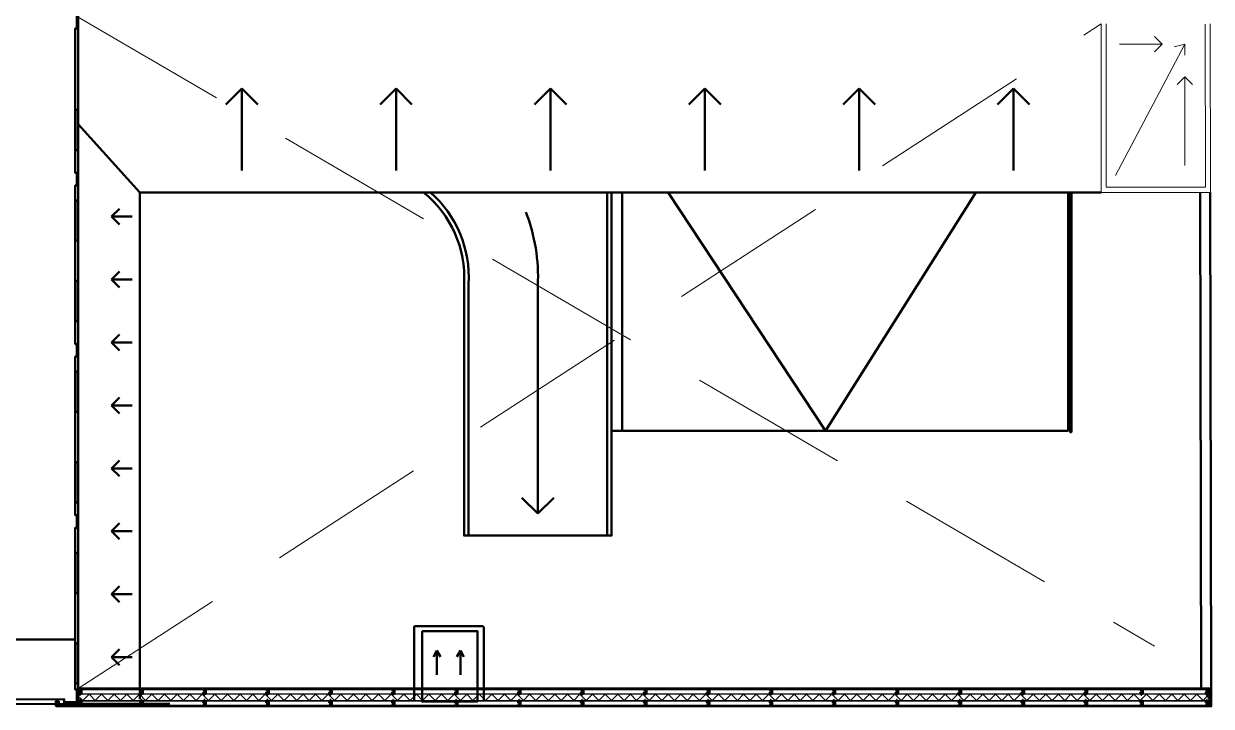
# Model space of a CAD drawing. Header units: millimetres. Extents: x 14 to 290, y 66 to 213.
# Drawn here: x 242.98 to 290.14, y 143.24 to 170.36 of the extents above; entities that cross this region are included whole.
import ezdxf

# ---------------------------------------------------------------- set-up
doc = ezdxf.new("R2010")
doc.units = ezdxf.units.MM
doc.linetypes.add('HIDDEN', pattern=[9.525, 6.35, -3.175])
for name, color, linetype, lineweight in [('Durlock', 252, 'Continuous', 50), ('OCASA_TODAS_r08$0$LINEA_DE_PROYECCION', 252, 'HIDDEN', 15), ('OCASA_TODAS_r08$0$SEGUNDO PLANO', 251, 'Continuous', 15), ('OCASA_TODAS_r08$0$VENTANAS', 251, 'Continuous', 15), ('OCASA_TODAS_r08$0$VEREDA', 251, 'Continuous', 15)]:
    doc.layers.add(name, color=color, linetype=linetype, lineweight=lineweight)

# ---------------------------------------------------------------- blocks, each defined once
blk = doc.blocks.new('OCASA_TODAS_r08$0$DSDASSSSSSSS')
at = {"layer": 'OCASA_TODAS_r08$0$VEREDA'}
for p, q in [((-550.717634, -689.215439), (-595.694427, -689.215439)), ((-595.694427, -689.215439), (-595.694427, -689.515439)), ((-595.694427, -689.515439), (-550.717634, -689.515439)), ((-550.742634, -689.240439), (-595.669427, -689.240439)), ((-595.669427, -689.240439), (-595.669427, -689.490439)), ((-595.462634, -689.490439), (-595.669427, -689.283646)), ((-550.742634, -689.490439), (-595.669427, -689.490439)), ((-595.462634, -689.490439), (-595.212634, -689.240439)), ((-594.962634, -689.490439), (-595.212634, -689.240439)), ((-594.962634, -689.490439), (-594.712634, -689.240439)), ((-594.462634, -689.490439), (-594.712634, -689.240439)), ((-594.462634, -689.490439), (-594.212634, -689.240439)), ((-593.962634, -689.490439), (-594.212634, -689.240439)), ((-593.962634, -689.490439), (-593.712634, -689.240439)), ((-593.462634, -689.490439), (-593.712634, -689.240439)), ((-593.462634, -689.490439), (-593.212634, -689.240439)), ((-592.962634, -689.490439), (-593.212634, -689.240439)), ((-592.962634, -689.490439), (-592.712634, -689.240439)), ((-592.462634, -689.490439), (-592.712634, -689.240439)), ((-592.462634, -689.490439), (-592.212634, -689.240439)), ((-591.962634, -689.490439), (-592.212634, -689.240439)), ((-591.962634, -689.490439), (-591.712634, -689.240439)), ((-591.462634, -689.490439), (-591.712634, -689.240439)), ((-591.462634, -689.490439), (-591.212634, -689.240439)), ((-590.962634, -689.490439), (-591.212634, -689.240439)), ((-590.962634, -689.490439), (-590.712634, -689.240439)), ((-590.462634, -689.490439), (-590.712634, -689.240439)), ((-590.462634, -689.490439), (-590.212634, -689.240439)), ((-589.962634, -689.490439), (-590.212634, -689.240439)), ((-589.962634, -689.490439), (-589.712634, -689.240439)), ((-589.462634, -689.490439), (-589.712634, -689.240439)), ((-589.462634, -689.490439), (-589.212634, -689.240439)), ((-588.962634, -689.490439), (-589.212634, -689.240439)), ((-588.962634, -689.490439), (-588.712634, -689.240439)), ((-588.462634, -689.490439), (-588.712634, -689.240439)), ((-588.462634, -689.490439), (-588.212634, -689.240439)), ((-587.962634, -689.490439), (-588.212634, -689.240439)), ((-587.962634, -689.490439), (-587.712634, -689.240439)), ((-587.462634, -689.490439), (-587.712634, -689.240439)), ((-587.462634, -689.490439), (-587.212634, -689.240439)), ((-586.962634, -689.490439), (-587.212634, -689.240439)), ((-586.962634, -689.490439), (-586.712634, -689.240439)), ((-586.462634, -689.490439), (-586.712634, -689.240439)), ((-586.462634, -689.490439), (-586.212634, -689.240439)), ((-585.962634, -689.490439), (-586.212634, -689.240439)), ((-585.962634, -689.490439), (-585.712634, -689.240439)), ((-585.462634, -689.490439), (-585.712634, -689.240439)), ((-585.462634, -689.490439), (-585.212634, -689.240439)), ((-584.962634, -689.490439), (-585.212634, -689.240439)), ((-584.962634, -689.490439), (-584.712634, -689.240439)), ((-584.462634, -689.490439), (-584.712634, -689.240439)), ((-584.462634, -689.490439), (-584.212634, -689.240439)), ((-583.962634, -689.490439), (-584.212634, -689.240439)), ((-583.962634, -689.490439), (-583.712634, -689.240439)), ((-583.462634, -689.490439), (-583.712634, -689.240439)), ((-583.462634, -689.490439), (-583.212634, -689.240439)), ((-582.962634, -689.490439), (-583.212634, -689.240439)), ((-582.962634, -689.490439), (-582.712634, -689.240439)), ((-582.462634, -689.490439), (-582.712634, -689.240439)), ((-582.462634, -689.490439), (-582.212634, -689.240439)), ((-581.962634, -689.490439), (-582.212634, -689.240439)), ((-581.962634, -689.490439), (-581.712634, -689.240439)), ((-581.462634, -689.490439), (-581.712634, -689.240439)), ((-581.462634, -689.490439), (-581.212634, -689.240439)), ((-580.962634, -689.490439), (-581.212634, -689.240439)), ((-580.962634, -689.490439), (-580.712634, -689.240439)), ((-580.462634, -689.490439), (-580.712634, -689.240439)), ((-580.462634, -689.490439), (-580.212634, -689.240439)), ((-579.962634, -689.490439), (-580.212634, -689.240439)), ((-579.962634, -689.490439), (-579.712634, -689.240439)), ((-579.462634, -689.490439), (-579.712634, -689.240439)), ((-579.462634, -689.490439), (-579.212634, -689.240439)), ((-578.962634, -689.490439), (-579.212634, -689.240439)), ((-578.962634, -689.490439), (-578.712634, -689.240439)), ((-578.462634, -689.490439), (-578.712634, -689.240439)), ((-578.462634, -689.490439), (-578.212634, -689.240439)), ((-577.962634, -689.490439), (-578.212634, -689.240439)), ((-577.962634, -689.490439), (-577.712634, -689.240439)), ((-577.462634, -689.490439), (-577.712634, -689.240439)), ((-577.462634, -689.490439), (-577.212634, -689.240439)), ((-576.962634, -689.490439), (-577.212634, -689.240439)), ((-576.962634, -689.490439), (-576.712634, -689.240439)), ((-576.462634, -689.490439), (-576.712634, -689.240439)), ((-576.462634, -689.490439), (-576.212634, -689.240439)), ((-575.962634, -689.490439), (-576.212634, -689.240439)), ((-575.962634, -689.490439), (-575.712634, -689.240439)), ((-575.462634, -689.490439), (-575.712634, -689.240439)), ((-575.462634, -689.490439), (-575.212634, -689.240439)), ((-574.962634, -689.490439), (-575.212634, -689.240439)), ((-574.962634, -689.490439), (-574.712634, -689.240439)), ((-574.462634, -689.490439), (-574.712634, -689.240439)), ((-574.462634, -689.490439), (-574.212634, -689.240439)), ((-573.962634, -689.490439), (-574.212634, -689.240439)), ((-573.962634, -689.490439), (-573.712634, -689.240439)), ((-573.462634, -689.490439), (-573.712634, -689.240439)), ((-573.462634, -689.490439), (-573.212634, -689.240439)), ((-572.962634, -689.490439), (-573.212634, -689.240439)), ((-572.962634, -689.490439), (-572.712634, -689.240439)), ((-572.462634, -689.490439), (-572.712634, -689.240439)), ((-572.462634, -689.490439), (-572.212634, -689.240439)), ((-571.962634, -689.490439), (-572.212634, -689.240439)), ((-571.962634, -689.490439), (-571.712634, -689.240439)), ((-571.462634, -689.490439), (-571.712634, -689.240439)), ((-571.462634, -689.490439), (-571.212634, -689.240439)), ((-570.962634, -689.490439), (-571.212634, -689.240439)), ((-570.962634, -689.490439), (-570.712634, -689.240439)), ((-570.462634, -689.490439), (-570.712634, -689.240439)), ((-570.462634, -689.490439), (-570.212634, -689.240439)), ((-569.962634, -689.490439), (-570.212634, -689.240439)), ((-569.962634, -689.490439), (-569.712634, -689.240439)), ((-569.462634, -689.490439), (-569.712634, -689.240439)), ((-569.462634, -689.490439), (-569.212634, -689.240439)), ((-568.962634, -689.490439), (-569.212634, -689.240439)), ((-568.962634, -689.490439), (-568.712634, -689.240439)), ((-568.462634, -689.490439), (-568.712634, -689.240439)), ((-568.462634, -689.490439), (-568.212634, -689.240439)), ((-567.962634, -689.490439), (-568.212634, -689.240439)), ((-567.962634, -689.490439), (-567.712634, -689.240439)), ((-567.462634, -689.490439), (-567.712634, -689.240439)), ((-567.462634, -689.490439), (-567.212634, -689.240439)), ((-566.962634, -689.490439), (-567.212634, -689.240439)), ((-566.962634, -689.490439), (-566.712634, -689.240439)), ((-566.462634, -689.490439), (-566.712634, -689.240439)), ((-566.462634, -689.490439), (-566.212634, -689.240439)), ((-565.962634, -689.490439), (-566.212634, -689.240439)), ((-565.962634, -689.490439), (-565.712634, -689.240439)), ((-565.462634, -689.490439), (-565.712634, -689.240439)), ((-565.462634, -689.490439), (-565.212634, -689.240439)), ((-564.962634, -689.490439), (-565.212634, -689.240439)), ((-564.962634, -689.490439), (-564.712634, -689.240439)), ((-564.462634, -689.490439), (-564.712634, -689.240439)), ((-564.462634, -689.490439), (-564.212634, -689.240439)), ((-563.962634, -689.490439), (-564.212634, -689.240439)), ((-563.962634, -689.490439), (-563.712634, -689.240439)), ((-563.462634, -689.490439), (-563.712634, -689.240439)), ((-563.462634, -689.490439), (-563.212634, -689.240439)), ((-562.962634, -689.490439), (-563.212634, -689.240439)), ((-562.962634, -689.490439), (-562.712634, -689.240439)), ((-562.462634, -689.490439), (-562.712634, -689.240439)), ((-562.462634, -689.490439), (-562.212634, -689.240439)), ((-561.962634, -689.490439), (-562.212634, -689.240439)), ((-561.962634, -689.490439), (-561.712634, -689.240439)), ((-561.462634, -689.490439), (-561.712634, -689.240439)), ((-561.462634, -689.490439), (-561.212634, -689.240439)), ((-560.962634, -689.490439), (-561.212634, -689.240439)), ((-560.962634, -689.490439), (-560.712634, -689.240439)), ((-560.462634, -689.490439), (-560.712634, -689.240439)), ((-560.462634, -689.490439), (-560.212634, -689.240439)), ((-559.962634, -689.490439), (-560.212634, -689.240439)), ((-559.962634, -689.490439), (-559.712634, -689.240439)), ((-559.462634, -689.490439), (-559.712634, -689.240439)), ((-559.462634, -689.490439), (-559.212634, -689.240439)), ((-558.962634, -689.490439), (-559.212634, -689.240439)), ((-558.962634, -689.490439), (-558.712634, -689.240439)), ((-558.462634, -689.490439), (-558.712634, -689.240439)), ((-558.462634, -689.490439), (-558.212634, -689.240439)), ((-557.962634, -689.490439), (-558.212634, -689.240439)), ((-557.962634, -689.490439), (-557.712634, -689.240439)), ((-557.462634, -689.490439), (-557.712634, -689.240439)), ((-557.462634, -689.490439), (-557.212634, -689.240439)), ((-556.962634, -689.490439), (-557.212634, -689.240439)), ((-556.962634, -689.490439), (-556.712634, -689.240439)), ((-556.462634, -689.490439), (-556.712634, -689.240439)), ((-556.462634, -689.490439), (-556.212634, -689.240439)), ((-555.962634, -689.490439), (-556.212634, -689.240439)), ((-555.962634, -689.490439), (-555.712634, -689.240439)), ((-555.462634, -689.490439), (-555.712634, -689.240439)), ((-555.462634, -689.490439), (-555.212634, -689.240439)), ((-554.962634, -689.490439), (-555.212634, -689.240439)), ((-554.962634, -689.490439), (-554.712634, -689.240439)), ((-554.462634, -689.490439), (-554.712634, -689.240439)), ((-554.462634, -689.490439), (-554.212634, -689.240439)), ((-553.962634, -689.490439), (-554.212634, -689.240439)), ((-553.962634, -689.490439), (-553.712634, -689.240439)), ((-553.462634, -689.490439), (-553.712634, -689.240439)), ((-553.462634, -689.490439), (-553.212634, -689.240439)), ((-552.962634, -689.490439), (-553.212634, -689.240439)), ((-552.962634, -689.490439), (-552.712634, -689.240439)), ((-552.462634, -689.490439), (-552.712634, -689.240439)), ((-552.462634, -689.490439), (-552.212634, -689.240439)), ((-551.962634, -689.490439), (-552.212634, -689.240439)), ((-551.962634, -689.490439), (-551.712634, -689.240439)), ((-551.462634, -689.490439), (-551.712634, -689.240439)), ((-551.462634, -689.490439), (-551.212634, -689.240439)), ((-550.962634, -689.490439), (-551.212634, -689.240439)), ((-550.962634, -689.490439), (-550.742634, -689.240439)), ((-550.742634, -689.490439), (-550.742634, -689.240439)), ((-550.717634, -689.515439), (-550.717634, -689.215439))]:
    blk.add_line(p, q, dxfattribs=at)
blk = doc.blocks.new('OCASA_TODAS_r08$0$v14')
at = {"layer": 'OCASA_TODAS_r08$0$VENTANAS', "color": 4}
for points, elevation in [([(-1432.653313, -340.426217), (-1432.673313, -340.426217), (-1432.673313, -340.466217), (-1432.633313, -340.466217), (-1432.633313, -340.426217), (-1432.653291, -340.426217)], -0.000015), ([(-1432.656291, -341.986217), (-1432.656291, -340.466217)], -0.000019), ([(-1432.650291, -341.986217), (-1432.650291, -340.466217)], -0.000019), ([(-1432.653313, -341.986217), (-1432.673313, -341.986217), (-1432.673313, -342.026217), (-1432.633313, -342.026217), (-1432.633313, -341.986217), (-1432.653291, -341.986217)], -0.000019)]:
    blk.add_lwpolyline(points, dxfattribs=dict(at, elevation=elevation))
at = {"layer": 'OCASA_TODAS_r08$0$VENTANAS', "color": 251, "elevation": -0.000015}
for points in [[(-1432.673313, -341.986217), (-1432.673313, -340.466217)], [(-1432.633313, -341.986217), (-1432.633313, -340.466217)]]:
    blk.add_lwpolyline(points, dxfattribs=at)

msp = doc.modelspace()

# ---------------------------------------------------------------- linework, layer by layer
at = {"layer": 'Durlock'}
for p, q in [((251.634, 167.791), (251, 167.158)), ((251.634, 164.532), (251.634, 167.791)), ((251.634, 167.791), (252.268, 167.158)), ((257.764, 167.791), (257.13, 167.158)), ((257.764, 164.532), (257.764, 167.791)), ((257.764, 167.791), (258.397, 167.158)), ((263.893, 167.791), (263.26, 167.158)), ((263.893, 164.532), (263.893, 167.791)), ((263.893, 167.791), (264.527, 167.158)), ((270.023, 167.791), (269.389, 167.158)), ((270.023, 164.532), (270.023, 167.791)), ((270.023, 167.791), (270.657, 167.158)), ((276.153, 167.791), (275.519, 167.158)), ((276.153, 164.532), (276.153, 167.791)), ((276.153, 167.791), (276.787, 167.158)), ((282.283, 167.791), (281.649, 167.158)), ((282.283, 164.532), (282.283, 167.791)), ((282.283, 167.791), (282.916, 167.158)), ((245.025, 166.943), (245.145, 166.943)), ((245.025, 166.943), (245.145, 166.943)), ((247.584, 163.662), (245.145, 166.376)), ((245.025, 165.343), (245.145, 165.343)), ((247.584, 163.662), (247.584, 143.524)), ((247.584, 163.662), (285.766, 163.662)), ((266.745, 154.19), (266.745, 163.662)), ((268.577, 163.662), (274.821, 154.19)), ((274.821, 154.19), (280.792, 163.662)), ((289.741, 143.943), (289.703, 163.664)), ((290.141, 143.943), (290.103, 163.664)), ((245.025, 163.343), (245.145, 163.343)), ((245.025, 163.343), (245.145, 163.343)), ((246.468, 162.697), (246.784, 163.014)), ((247.283, 162.697), (246.468, 162.697)), ((246.468, 162.697), (246.784, 162.38)), ((245.025, 161.743), (245.145, 161.743)), ((246.468, 160.197), (246.784, 160.514)), ((245.025, 160.142), (245.145, 160.142)), ((245.025, 160.142), (245.145, 160.142)), ((247.283, 160.197), (246.468, 160.197)), ((246.468, 160.197), (246.784, 159.88)), ((245.025, 158.542), (245.145, 158.542)), ((246.468, 157.697), (246.784, 158.014)), ((247.283, 157.697), (246.468, 157.697)), ((246.468, 157.697), (246.784, 157.38)), ((245.025, 156.542), (245.145, 156.542)), ((245.025, 156.542), (245.145, 156.542)), ((246.468, 155.197), (246.784, 155.514)), ((247.283, 155.197), (246.468, 155.197)), ((246.468, 155.197), (246.784, 154.88)), ((245.025, 154.942), (245.145, 154.942)), ((245.025, 152.943), (245.145, 152.943)), ((245.025, 152.943), (245.145, 152.943)), ((246.468, 152.697), (246.784, 153.014)), ((247.283, 152.697), (246.468, 152.697)), ((246.468, 152.697), (246.784, 152.38)), ((263.395, 150.896), (262.761, 151.529)), ((263.395, 150.896), (264.029, 151.529)), ((245.025, 151.343), (245.145, 151.343)), ((246.468, 150.197), (246.784, 150.514)), ((247.283, 150.197), (246.468, 150.197)), ((246.468, 150.197), (246.784, 149.88)), ((260.645, 150.025), (266.145, 150.025)), ((245.025, 149.342), (245.145, 149.342)), ((245.025, 149.342), (245.145, 149.342)), ((245.025, 147.742), (245.145, 147.742)), ((246.468, 147.697), (246.784, 148.014)), ((247.283, 147.697), (246.468, 147.697)), ((246.468, 147.697), (246.784, 147.38)), ((258.477, 143.43), (258.477, 146.375)), ((258.519, 146.425), (261.188, 146.425)), ((261.247, 143.435), (261.247, 146.375)), ((245.024, 145.899), (197.077, 145.899, 0)), ((245.025, 145.743), (245.145, 145.743)), ((245.025, 145.743), (245.145, 145.743)), ((246.468, 145.197), (246.784, 145.514)), ((259.387, 145.462), (259.247, 145.212)), ((259.387, 145.462), (259.247, 145.212)), ((259.387, 144.487), (259.387, 145.462)), ((259.387, 145.462), (259.527, 145.212)), ((259.387, 144.487), (259.387, 145.462)), ((259.387, 145.462), (259.527, 145.212)), ((260.32, 145.462), (260.18, 145.212)), ((260.32, 145.462), (260.18, 145.212)), ((260.32, 144.487), (260.32, 145.462)), ((260.32, 145.462), (260.46, 145.212)), ((260.32, 144.487), (260.32, 145.462)), ((260.32, 145.462), (260.46, 145.212)), ((247.283, 145.197), (246.468, 145.197)), ((246.468, 145.197), (246.784, 144.88)), ((245.025, 144.143), (245.145, 144.143)), ((245.145, 143.944), (290.089, 143.944)), ((245.145, 143.924), (245.145, 143.944)), ((245.145, 143.924), (290.041, 143.924)), ((289.741, 143.944), (290.141, 143.944)), ((290.041, 143.924), (290.041, 143.944)), ((244.248, 143.264, 0), (290.116, 143.264)), ((244.248, 143.264, 0), (244.248, 143.244, 0)), ((244.248, 143.244, 0), (290.116, 143.244)), ((290.116, 143.264), (290.116, 143.244))]:
    msp.add_line(p, q, dxfattribs=at)
for points in [[(245.085, 170.674), (245.145, 170.674), (245.145, 170.174), (245.085, 170.174), (245.085, 170.674)], [(245.145, 164.435), (245.145, 170.174), (245.025, 170.174), (245.025, 164.435), (245.145, 164.435)], [(245.085, 164.435), (245.145, 164.435), (245.145, 163.935), (245.085, 163.935), (245.085, 164.435)], [(245.145, 157.635), (245.145, 163.935), (245.025, 163.935), (245.025, 157.635), (245.145, 157.635)], [(266.325, 163.662), (266.325, 150.025), (266.145, 150.025), (266.145, 163.662)], [(266.325, 154.19), (284.455, 154.19), (284.455, 163.662)], [(284.535, 163.412), (284.535, 154.14), (284.586, 154.14), (284.586, 163.412)], [(245.085, 157.635), (245.145, 157.635), (245.145, 157.135), (245.085, 157.135), (245.085, 157.635)], [(245.145, 150.835), (245.145, 157.135), (245.025, 157.135), (245.025, 150.835), (245.145, 150.835)], [(245.085, 150.835), (245.145, 150.835), (245.145, 150.335), (245.085, 150.335), (245.085, 150.835)], [(245.145, 143.903), (245.145, 150.335), (245.025, 150.335), (245.025, 143.903), (245.145, 143.903)], [(245.085, 143.903), (245.145, 143.903), (245.145, 143.342), (245.085, 143.342), (245.085, 143.903)], [(245.265, 143.764), (245.265, 143.744), (245.145, 143.744), (245.145, 143.924), (245.165, 143.924), (245.165, 143.764), (245.265, 143.764)], [(245.175, 143.796), (245.165, 143.796), (245.165, 143.764), (245.265, 143.764), (245.265, 143.924), (245.165, 143.924), (245.165, 143.892), (245.175, 143.892), (245.175, 143.914), (245.255, 143.914), (245.255, 143.774), (245.175, 143.774), (245.175, 143.796)], [(247.618, 143.796), (247.608, 143.796), (247.608, 143.764), (247.708, 143.764), (247.708, 143.924), (247.608, 143.924), (247.608, 143.892), (247.618, 143.892), (247.618, 143.914), (247.698, 143.914), (247.698, 143.774), (247.618, 143.774), (247.618, 143.796)], [(250.118, 143.796), (250.108, 143.796), (250.108, 143.764), (250.208, 143.764), (250.208, 143.924), (250.108, 143.924), (250.108, 143.892), (250.118, 143.892), (250.118, 143.914), (250.198, 143.914), (250.198, 143.774), (250.118, 143.774), (250.118, 143.796)], [(252.618, 143.796), (252.608, 143.796), (252.608, 143.764), (252.708, 143.764), (252.708, 143.924), (252.608, 143.924), (252.608, 143.892), (252.618, 143.892), (252.618, 143.914), (252.698, 143.914), (252.698, 143.774), (252.618, 143.774), (252.618, 143.796)], [(255.118, 143.796), (255.108, 143.796), (255.108, 143.764), (255.208, 143.764), (255.208, 143.924), (255.108, 143.924), (255.108, 143.892), (255.118, 143.892), (255.118, 143.914), (255.198, 143.914), (255.198, 143.774), (255.118, 143.774), (255.118, 143.796)], [(257.618, 143.796), (257.608, 143.796), (257.608, 143.764), (257.708, 143.764), (257.708, 143.924), (257.608, 143.924), (257.608, 143.892), (257.618, 143.892), (257.618, 143.914), (257.698, 143.914), (257.698, 143.774), (257.618, 143.774), (257.618, 143.796)], [(260.118, 143.796), (260.108, 143.796), (260.108, 143.764), (260.208, 143.764), (260.208, 143.924), (260.108, 143.924), (260.108, 143.892), (260.118, 143.892), (260.118, 143.914), (260.198, 143.914), (260.198, 143.774), (260.118, 143.774), (260.118, 143.796)], [(262.618, 143.796), (262.608, 143.796), (262.608, 143.764), (262.708, 143.764), (262.708, 143.924), (262.608, 143.924), (262.608, 143.892), (262.618, 143.892), (262.618, 143.914), (262.698, 143.914), (262.698, 143.774), (262.618, 143.774), (262.618, 143.796)], [(265.118, 143.796), (265.108, 143.796), (265.108, 143.764), (265.208, 143.764), (265.208, 143.924), (265.108, 143.924), (265.108, 143.892), (265.118, 143.892), (265.118, 143.914), (265.198, 143.914), (265.198, 143.774), (265.118, 143.774), (265.118, 143.796)], [(267.618, 143.796), (267.608, 143.796), (267.608, 143.764), (267.708, 143.764), (267.708, 143.924), (267.608, 143.924), (267.608, 143.892), (267.618, 143.892), (267.618, 143.914), (267.698, 143.914), (267.698, 143.774), (267.618, 143.774), (267.618, 143.796)], [(270.118, 143.796), (270.108, 143.796), (270.108, 143.764), (270.208, 143.764), (270.208, 143.924), (270.108, 143.924), (270.108, 143.892), (270.118, 143.892), (270.118, 143.914), (270.198, 143.914), (270.198, 143.774), (270.118, 143.774), (270.118, 143.796)], [(272.618, 143.796), (272.608, 143.796), (272.608, 143.764), (272.708, 143.764), (272.708, 143.924), (272.608, 143.924), (272.608, 143.892), (272.618, 143.892), (272.618, 143.914), (272.698, 143.914), (272.698, 143.774), (272.618, 143.774), (272.618, 143.796)], [(275.118, 143.796), (275.108, 143.796), (275.108, 143.764), (275.208, 143.764), (275.208, 143.924), (275.108, 143.924), (275.108, 143.892), (275.118, 143.892), (275.118, 143.914), (275.198, 143.914), (275.198, 143.774), (275.118, 143.774), (275.118, 143.796)], [(277.618, 143.796), (277.608, 143.796), (277.608, 143.764), (277.708, 143.764), (277.708, 143.924), (277.608, 143.924), (277.608, 143.892), (277.618, 143.892), (277.618, 143.914), (277.698, 143.914), (277.698, 143.774), (277.618, 143.774), (277.618, 143.796)], [(280.118, 143.796), (280.108, 143.796), (280.108, 143.764), (280.208, 143.764), (280.208, 143.924), (280.108, 143.924), (280.108, 143.892), (280.118, 143.892), (280.118, 143.914), (280.198, 143.914), (280.198, 143.774), (280.118, 143.774), (280.118, 143.796)], [(282.618, 143.796), (282.608, 143.796), (282.608, 143.764), (282.708, 143.764), (282.708, 143.924), (282.608, 143.924), (282.608, 143.892), (282.618, 143.892), (282.618, 143.914), (282.698, 143.914), (282.698, 143.774), (282.618, 143.774), (282.618, 143.796)], [(285.118, 143.796), (285.108, 143.796), (285.108, 143.764), (285.208, 143.764), (285.208, 143.924), (285.108, 143.924), (285.108, 143.892), (285.118, 143.892), (285.118, 143.914), (285.198, 143.914), (285.198, 143.774), (285.118, 143.774), (285.118, 143.796)], [(287.339, 143.796), (287.329, 143.796), (287.329, 143.764), (287.429, 143.764), (287.429, 143.924), (287.329, 143.924), (287.329, 143.892), (287.339, 143.892), (287.339, 143.914), (287.419, 143.914), (287.419, 143.774), (287.339, 143.774), (287.339, 143.796)], [(289.931, 143.796), (289.921, 143.796), (289.921, 143.764), (290.021, 143.764), (290.021, 143.924), (289.921, 143.924), (289.921, 143.892), (289.931, 143.892), (289.931, 143.914), (290.011, 143.914), (290.011, 143.774), (289.931, 143.774), (289.931, 143.796)], [(289.921, 143.764), (289.921, 143.744), (290.041, 143.744), (290.041, 143.924), (290.021, 143.924), (290.021, 143.764), (289.921, 143.764)], [(290.055, 143.917), (290.055, 143.921), (290.041, 143.921), (290.041, 143.876), (290.113, 143.876), (290.113, 143.921), (290.098, 143.921), (290.098, 143.917), (290.108, 143.917), (290.108, 143.881), (290.045, 143.881), (290.045, 143.917), (290.055, 143.917)], [(237.086, 143.327), (237.086, 143.507), (244.585, 143.522), (244.585, 143.342), (237.086, 143.327)], [(244.585, 143.402), (245.085, 143.402), (245.085, 143.342), (244.585, 143.342), (244.585, 143.402)], [(245.175, 143.392), (245.165, 143.392), (245.165, 143.424), (245.265, 143.424), (245.265, 143.264), (245.165, 143.264), (245.165, 143.296), (245.175, 143.296), (245.175, 143.274), (245.255, 143.274), (245.255, 143.414), (245.175, 143.414), (245.175, 143.392)], [(247.618, 143.392), (247.608, 143.392), (247.608, 143.424), (247.708, 143.424), (247.708, 143.264), (247.608, 143.264), (247.608, 143.296), (247.618, 143.296), (247.618, 143.274), (247.698, 143.274), (247.698, 143.414), (247.618, 143.414), (247.618, 143.392)], [(250.118, 143.392), (250.108, 143.392), (250.108, 143.424), (250.208, 143.424), (250.208, 143.264), (250.108, 143.264), (250.108, 143.296), (250.118, 143.296), (250.118, 143.274), (250.198, 143.274), (250.198, 143.414), (250.118, 143.414), (250.118, 143.392)], [(252.618, 143.392), (252.608, 143.392), (252.608, 143.424), (252.708, 143.424), (252.708, 143.264), (252.608, 143.264), (252.608, 143.296), (252.618, 143.296), (252.618, 143.274), (252.698, 143.274), (252.698, 143.414), (252.618, 143.414), (252.618, 143.392)], [(255.118, 143.392), (255.108, 143.392), (255.108, 143.424), (255.208, 143.424), (255.208, 143.264), (255.108, 143.264), (255.108, 143.296), (255.118, 143.296), (255.118, 143.274), (255.198, 143.274), (255.198, 143.414), (255.118, 143.414), (255.118, 143.392)], [(257.618, 143.392), (257.608, 143.392), (257.608, 143.424), (257.708, 143.424), (257.708, 143.264), (257.608, 143.264), (257.608, 143.296), (257.618, 143.296), (257.618, 143.274), (257.698, 143.274), (257.698, 143.414), (257.618, 143.414), (257.618, 143.392)], [(260.118, 143.392), (260.108, 143.392), (260.108, 143.424), (260.208, 143.424), (260.208, 143.264), (260.108, 143.264), (260.108, 143.296), (260.118, 143.296), (260.118, 143.274), (260.198, 143.274), (260.198, 143.414), (260.118, 143.414), (260.118, 143.392)], [(262.618, 143.392), (262.608, 143.392), (262.608, 143.424), (262.708, 143.424), (262.708, 143.264), (262.608, 143.264), (262.608, 143.296), (262.618, 143.296), (262.618, 143.274), (262.698, 143.274), (262.698, 143.414), (262.618, 143.414), (262.618, 143.392)], [(265.118, 143.392), (265.108, 143.392), (265.108, 143.424), (265.208, 143.424), (265.208, 143.264), (265.108, 143.264), (265.108, 143.296), (265.118, 143.296), (265.118, 143.274), (265.198, 143.274), (265.198, 143.414), (265.118, 143.414), (265.118, 143.392)], [(267.618, 143.392), (267.608, 143.392), (267.608, 143.424), (267.708, 143.424), (267.708, 143.264), (267.608, 143.264), (267.608, 143.296), (267.618, 143.296), (267.618, 143.274), (267.698, 143.274), (267.698, 143.414), (267.618, 143.414), (267.618, 143.392)], [(270.118, 143.392), (270.108, 143.392), (270.108, 143.424), (270.208, 143.424), (270.208, 143.264), (270.108, 143.264), (270.108, 143.296), (270.118, 143.296), (270.118, 143.274), (270.198, 143.274), (270.198, 143.414), (270.118, 143.414), (270.118, 143.392)], [(272.618, 143.392), (272.608, 143.392), (272.608, 143.424), (272.708, 143.424), (272.708, 143.264), (272.608, 143.264), (272.608, 143.296), (272.618, 143.296), (272.618, 143.274), (272.698, 143.274), (272.698, 143.414), (272.618, 143.414), (272.618, 143.392)], [(275.118, 143.392), (275.108, 143.392), (275.108, 143.424), (275.208, 143.424), (275.208, 143.264), (275.108, 143.264), (275.108, 143.296), (275.118, 143.296), (275.118, 143.274), (275.198, 143.274), (275.198, 143.414), (275.118, 143.414), (275.118, 143.392)], [(277.618, 143.392), (277.608, 143.392), (277.608, 143.424), (277.708, 143.424), (277.708, 143.264), (277.608, 143.264), (277.608, 143.296), (277.618, 143.296), (277.618, 143.274), (277.698, 143.274), (277.698, 143.414), (277.618, 143.414), (277.618, 143.392)], [(280.118, 143.392), (280.108, 143.392), (280.108, 143.424), (280.208, 143.424), (280.208, 143.264), (280.108, 143.264), (280.108, 143.296), (280.118, 143.296), (280.118, 143.274), (280.198, 143.274), (280.198, 143.414), (280.118, 143.414), (280.118, 143.392)], [(282.618, 143.392), (282.608, 143.392), (282.608, 143.424), (282.708, 143.424), (282.708, 143.264), (282.608, 143.264), (282.608, 143.296), (282.618, 143.296), (282.618, 143.274), (282.698, 143.274), (282.698, 143.414), (282.618, 143.414), (282.618, 143.392)], [(285.118, 143.392), (285.108, 143.392), (285.108, 143.424), (285.208, 143.424), (285.208, 143.264), (285.108, 143.264), (285.108, 143.296), (285.118, 143.296), (285.118, 143.274), (285.198, 143.274), (285.198, 143.414), (285.118, 143.414), (285.118, 143.392)], [(287.339, 143.392), (287.329, 143.392), (287.329, 143.424), (287.429, 143.424), (287.429, 143.264), (287.329, 143.264), (287.329, 143.296), (287.339, 143.296), (287.339, 143.274), (287.419, 143.274), (287.419, 143.414), (287.339, 143.414), (287.339, 143.392)], [(289.921, 143.424), (289.921, 143.444), (290.041, 143.444), (290.041, 143.264), (290.021, 143.264), (290.021, 143.424), (289.921, 143.424)], [(289.931, 143.392), (289.921, 143.392), (289.921, 143.424), (290.021, 143.424), (290.021, 143.264), (289.921, 143.264), (289.921, 143.296), (289.931, 143.296), (289.931, 143.274), (290.011, 143.274), (290.011, 143.414), (289.931, 143.414), (289.931, 143.392)], [(290.055, 143.61), (290.055, 143.614), (290.041, 143.614), (290.041, 143.569), (290.113, 143.569), (290.113, 143.614), (290.098, 143.614), (290.098, 143.61), (290.108, 143.61), (290.108, 143.574), (290.045, 143.574), (290.045, 143.61), (290.055, 143.61)], [(245.145, 143.342), (248.782, 143.342)], [(290.055, 143.321), (290.055, 143.325), (290.041, 143.325), (290.041, 143.28), (290.113, 143.28), (290.113, 143.325), (290.098, 143.325), (290.098, 143.321), (290.108, 143.321), (290.108, 143.285), (290.045, 143.285), (290.045, 143.321), (290.055, 143.321)]]:
    msp.add_lwpolyline(points, dxfattribs=at)
for points in [[(258.853, 163.662, -0.242729), (260.465, 160.03), (260.465, 150.025), (260.645, 150.025), (260.645, 160.025, 0.229693), (259.132, 163.662)], [(284.535, 163.662), (284.535, 163.412, 0.361303), (284.586, 163.412), (284.586, 163.662)], [(263.395, 150.896), (263.395, 159.956, 0.102942), (262.924, 162.878, 0.102942)]]:
    msp.add_lwpolyline(points, format="xyb", dxfattribs=at)
for points in [[(258.797, 146.229), (260.997, 146.229), (260.997, 143.429), (258.797, 143.429)], [(290.008, 143.894), (290.008, 143.903), (290.06, 143.903), (290.06, 143.894)], [(290.06, 143.89), (290.06, 143.908), (290.064, 143.908), (290.064, 143.89)], [(290.116, 143.244), (290.141, 143.244), (290.141, 143.944), (290.116, 143.944)], [(244.338, 143.382), (244.298, 143.382), (244.298, 143.372), (244.338, 143.372)], [(244.328, 143.496), (244.308, 143.496), (244.308, 143.382), (244.328, 143.382)], [(245.235, 143.806), (245.195, 143.806), (245.195, 143.816), (245.235, 143.816)], [(245.235, 143.382), (245.195, 143.382), (245.195, 143.372), (245.235, 143.372)], [(245.225, 143.692), (245.205, 143.692), (245.205, 143.806), (245.225, 143.806)], [(245.225, 143.496), (245.205, 143.496), (245.205, 143.382), (245.225, 143.382)], [(247.678, 143.806), (247.638, 143.806), (247.638, 143.816), (247.678, 143.816)], [(247.678, 143.382), (247.638, 143.382), (247.638, 143.372), (247.678, 143.372)], [(247.668, 143.692), (247.648, 143.692), (247.648, 143.806), (247.668, 143.806)], [(247.668, 143.496), (247.648, 143.496), (247.648, 143.382), (247.668, 143.382)], [(250.178, 143.806), (250.138, 143.806), (250.138, 143.816), (250.178, 143.816)], [(250.178, 143.382), (250.138, 143.382), (250.138, 143.372), (250.178, 143.372)], [(250.168, 143.692), (250.148, 143.692), (250.148, 143.806), (250.168, 143.806)], [(250.168, 143.496), (250.148, 143.496), (250.148, 143.382), (250.168, 143.382)], [(252.678, 143.806), (252.638, 143.806), (252.638, 143.816), (252.678, 143.816)], [(252.678, 143.382), (252.638, 143.382), (252.638, 143.372), (252.678, 143.372)], [(252.668, 143.692), (252.648, 143.692), (252.648, 143.806), (252.668, 143.806)], [(252.668, 143.496), (252.648, 143.496), (252.648, 143.382), (252.668, 143.382)], [(255.178, 143.806), (255.138, 143.806), (255.138, 143.816), (255.178, 143.816)], [(255.178, 143.382), (255.138, 143.382), (255.138, 143.372), (255.178, 143.372)], [(255.168, 143.692), (255.148, 143.692), (255.148, 143.806), (255.168, 143.806)], [(255.168, 143.496), (255.148, 143.496), (255.148, 143.382), (255.168, 143.382)], [(257.678, 143.806), (257.638, 143.806), (257.638, 143.816), (257.678, 143.816)], [(257.678, 143.382), (257.638, 143.382), (257.638, 143.372), (257.678, 143.372)], [(257.668, 143.692), (257.648, 143.692), (257.648, 143.806), (257.668, 143.806)], [(257.668, 143.496), (257.648, 143.496), (257.648, 143.382), (257.668, 143.382)], [(260.178, 143.806), (260.138, 143.806), (260.138, 143.816), (260.178, 143.816)], [(260.178, 143.382), (260.138, 143.382), (260.138, 143.372), (260.178, 143.372)], [(260.168, 143.692), (260.148, 143.692), (260.148, 143.806), (260.168, 143.806)], [(260.168, 143.496), (260.148, 143.496), (260.148, 143.382), (260.168, 143.382)], [(262.678, 143.806), (262.638, 143.806), (262.638, 143.816), (262.678, 143.816)], [(262.678, 143.382), (262.638, 143.382), (262.638, 143.372), (262.678, 143.372)], [(262.668, 143.692), (262.648, 143.692), (262.648, 143.806), (262.668, 143.806)], [(262.668, 143.496), (262.648, 143.496), (262.648, 143.382), (262.668, 143.382)], [(265.178, 143.806), (265.138, 143.806), (265.138, 143.816), (265.178, 143.816)], [(265.178, 143.382), (265.138, 143.382), (265.138, 143.372), (265.178, 143.372)], [(265.168, 143.692), (265.148, 143.692), (265.148, 143.806), (265.168, 143.806)], [(265.168, 143.496), (265.148, 143.496), (265.148, 143.382), (265.168, 143.382)], [(267.678, 143.806), (267.638, 143.806), (267.638, 143.816), (267.678, 143.816)], [(267.678, 143.382), (267.638, 143.382), (267.638, 143.372), (267.678, 143.372)], [(267.668, 143.692), (267.648, 143.692), (267.648, 143.806), (267.668, 143.806)], [(267.668, 143.496), (267.648, 143.496), (267.648, 143.382), (267.668, 143.382)], [(270.178, 143.806), (270.138, 143.806), (270.138, 143.816), (270.178, 143.816)], [(270.178, 143.382), (270.138, 143.382), (270.138, 143.372), (270.178, 143.372)], [(270.168, 143.692), (270.148, 143.692), (270.148, 143.806), (270.168, 143.806)], [(270.168, 143.496), (270.148, 143.496), (270.148, 143.382), (270.168, 143.382)], [(272.678, 143.806), (272.638, 143.806), (272.638, 143.816), (272.678, 143.816)], [(272.678, 143.382), (272.638, 143.382), (272.638, 143.372), (272.678, 143.372)], [(272.668, 143.692), (272.648, 143.692), (272.648, 143.806), (272.668, 143.806)], [(272.668, 143.496), (272.648, 143.496), (272.648, 143.382), (272.668, 143.382)], [(275.178, 143.806), (275.138, 143.806), (275.138, 143.816), (275.178, 143.816)], [(275.178, 143.382), (275.138, 143.382), (275.138, 143.372), (275.178, 143.372)], [(275.168, 143.692), (275.148, 143.692), (275.148, 143.806), (275.168, 143.806)], [(275.168, 143.496), (275.148, 143.496), (275.148, 143.382), (275.168, 143.382)], [(277.678, 143.806), (277.638, 143.806), (277.638, 143.816), (277.678, 143.816)], [(277.678, 143.382), (277.638, 143.382), (277.638, 143.372), (277.678, 143.372)], [(277.668, 143.692), (277.648, 143.692), (277.648, 143.806), (277.668, 143.806)], [(277.668, 143.496), (277.648, 143.496), (277.648, 143.382), (277.668, 143.382)], [(280.178, 143.806), (280.138, 143.806), (280.138, 143.816), (280.178, 143.816)], [(280.178, 143.382), (280.138, 143.382), (280.138, 143.372), (280.178, 143.372)], [(280.168, 143.692), (280.148, 143.692), (280.148, 143.806), (280.168, 143.806)], [(280.168, 143.496), (280.148, 143.496), (280.148, 143.382), (280.168, 143.382)], [(282.678, 143.806), (282.638, 143.806), (282.638, 143.816), (282.678, 143.816)], [(282.678, 143.382), (282.638, 143.382), (282.638, 143.372), (282.678, 143.372)], [(282.668, 143.692), (282.648, 143.692), (282.648, 143.806), (282.668, 143.806)], [(282.668, 143.496), (282.648, 143.496), (282.648, 143.382), (282.668, 143.382)], [(285.178, 143.806), (285.138, 143.806), (285.138, 143.816), (285.178, 143.816)], [(285.178, 143.382), (285.138, 143.382), (285.138, 143.372), (285.178, 143.372)], [(285.168, 143.692), (285.148, 143.692), (285.148, 143.806), (285.168, 143.806)], [(285.168, 143.496), (285.148, 143.496), (285.148, 143.382), (285.168, 143.382)], [(287.399, 143.806), (287.359, 143.806), (287.359, 143.816), (287.399, 143.816)], [(287.399, 143.382), (287.359, 143.382), (287.359, 143.372), (287.399, 143.372)], [(287.389, 143.692), (287.369, 143.692), (287.369, 143.806), (287.389, 143.806)], [(287.389, 143.496), (287.369, 143.496), (287.369, 143.382), (287.389, 143.382)], [(289.991, 143.806), (289.951, 143.806), (289.951, 143.816), (289.991, 143.816)], [(289.991, 143.382), (289.951, 143.382), (289.951, 143.372), (289.991, 143.372)], [(289.981, 143.692), (289.961, 143.692), (289.961, 143.806), (289.981, 143.806)], [(289.981, 143.496), (289.961, 143.496), (289.961, 143.382), (289.981, 143.382)], [(290.008, 143.587), (290.008, 143.596), (290.06, 143.596), (290.06, 143.587)], [(290.06, 143.583), (290.06, 143.601), (290.064, 143.601), (290.064, 143.583)], [(290.008, 143.298), (290.008, 143.307), (290.06, 143.307), (290.06, 143.298)], [(290.06, 143.294), (290.06, 143.312), (290.064, 143.312), (290.064, 143.294)]]:
    msp.add_lwpolyline(points, close=True, dxfattribs=at)
at = {"layer": 'Durlock', "elevation": 0}
for points in [[(244.368, 143.424), (244.368, 143.444), (244.248, 143.444), (244.248, 143.264), (244.268, 143.264), (244.268, 143.424), (244.368, 143.424)], [(244.278, 143.392), (244.268, 143.392), (244.268, 143.424), (244.368, 143.424), (244.368, 143.264), (244.268, 143.264), (244.268, 143.296), (244.278, 143.296), (244.278, 143.274), (244.358, 143.274), (244.358, 143.414), (244.278, 143.414), (244.278, 143.392)]]:
    msp.add_lwpolyline(points, dxfattribs=at)
at = {"layer": 'Durlock', "extrusion": (1.24824e-07, -3.0572e-23, 1)}
msp.add_arc((258.528, 146.375, 0), 0.0513, 99.8031, 179.3864, dxfattribs=at)
at = {"layer": 'Durlock', "extrusion": (-1.24824e-07, 3.0572e-23, 1)}
msp.add_arc((261.196, 146.375, 0), 0.0511, 0.5122, 99.1351, dxfattribs=at)
at = {"layer": 'OCASA_TODAS_r08$0$LINEA_DE_PROYECCION'}
for p, q in [((245.145, 170.624), (287.888, 145.631)), ((245.145, 143.944), (285.766, 170.352))]:
    msp.add_line(p, q, dxfattribs=at)
at = {"layer": 'OCASA_TODAS_r08$0$SEGUNDO PLANO'}
for p, q in [((288.189, 169.545), (287.883, 169.851)), ((286.337, 164.329), (289.093, 169.545)), ((288.189, 169.545), (286.494, 169.545)), ((288.189, 169.545), (287.883, 169.239)), ((289.093, 169.545), (288.672, 169.443)), ((289.093, 169.545), (289.093, 169.112)), ((289.093, 168.256), (288.787, 167.95)), ((289.093, 168.256), (289.093, 164.729)), ((289.093, 168.256), (289.399, 167.95))]:
    msp.add_line(p, q, dxfattribs=at)
for points in [[(285.766, 170.352), (285.766, 163.662), (290.11, 163.662), (290.097, 170.352), (290.097, 170.352), (290.097, 170.352)], [(285.966, 170.352), (285.966, 163.862), (289.909, 163.862), (289.897, 170.351)]]:
    msp.add_lwpolyline(points, dxfattribs=at)

# ---------------------------------------------------------------- block references
at = {"layer": 'Durlock'}
for name, p in [('OCASA_TODAS_r08$0$v14', (1677.698, 507.369, 0)), ('OCASA_TODAS_r08$0$v14', (1677.698, 503.769, -0.49)), ('OCASA_TODAS_r08$0$v14', (1677.698, 500.568, -1.646)), ('OCASA_TODAS_r08$0$v14', (1677.698, 496.968, -1.646)), ('OCASA_TODAS_r08$0$v14', (1677.698, 493.369, -0.787)), ('OCASA_TODAS_r08$0$v14', (1677.698, 489.768, -1.646)), ('OCASA_TODAS_r08$0$v14', (1677.699, 486.169, 0)), ('OCASA_TODAS_r08$0$DSDASSSSSSSS', (840.782, 832.959, 0))]:
    msp.add_blockref(name, p, dxfattribs=at)

doc.saveas('drawing.dxf')
